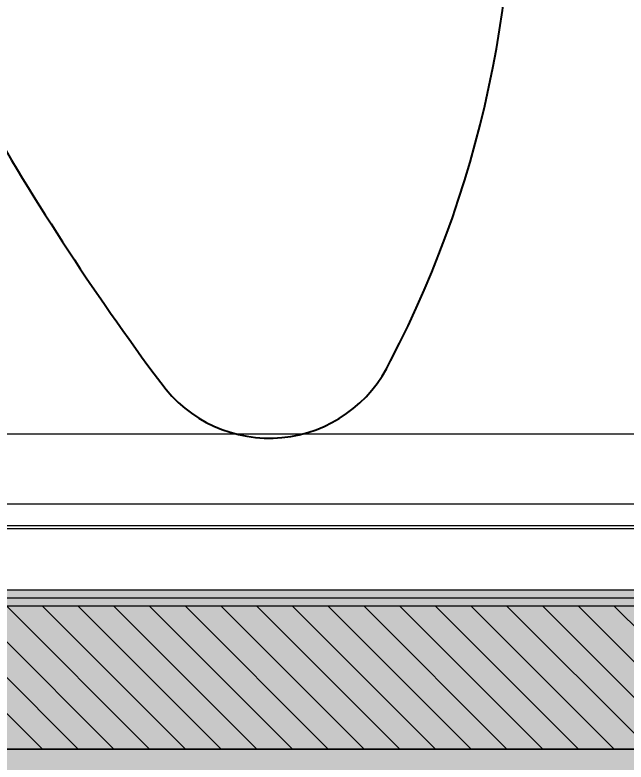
# Model space of a CAD drawing. Header units: millimetres. Extents: x 5622 to 8918, y 2044 to 6634.
# Drawn here: x 6748.5 to 6825.3, y 2891.2 to 2985 of the extents above; entities that cross this region are included whole.
import ezdxf

# ---------------------------------------------------------------- set-up
doc = ezdxf.new("R2010")
doc.units = ezdxf.units.MM
doc.linetypes.add('NASCOSTA', pattern=[9.525, 6.35, -3.175])
doc.layers.add('DS_ST_quote 1_50', color=7, linetype='Continuous')
doc.layers.add('VESTIARIO - clothing', color=185, linetype='Continuous')
for name, color, linetype, lineweight in [('F_ARREDI', 7, 'Continuous', 5), ('F_ELETTRICO', 22, 'Continuous', 5), ('F_FERRAMENTA', 253, 'Continuous', 5), ('F_MULTI laminato CERA', 124, 'Continuous', 5), ('F_MULTI laminato OPACO', 1, 'Continuous', 5), ('F_MULTI laminato OPACO_retino', 1, 'Continuous', 5), ('F_Proiezioni', 253, 'NASCOSTA', 9)]:
    doc.layers.add(name, color=color, linetype=linetype, lineweight=lineweight)
doc.styles.add('ARIAL', font='arial.ttf')
doc.dimstyles.new('ISO-100', dxfattribs={"dimtxt": 100, "dimasz": 5, "dimexe": 0.25, "dimexo": 6, "dimgap": 6, "dimtad": 1, "dimtxsty": 'ARIAL', "dimblk": 'ARCHTICK', "dimcen": 2.5, "dimdle": 15, "dimse1": 1, "dimse2": 1, "dimclrd": 256, "dimclre": 256, "dimclrt": 256, "dimadec": 0, "dimazin": 0, "dimtfac": 1, "dimtmove": 0, "dimatfit": 3, "dimldrblk": 'ARCHTICK', "dimfxl": 1, "dimlwd": -1, "dimlwe": -1, "dimarcsym": 0})

# ---------------------------------------------------------------- blocks, each defined once
blk = doc.blocks.new('MOBILE_ingresso-living_rev.01_pianta')
at = {"layer": 'F_ELETTRICO', "true_color": 0x636466, "transparency": 33554508}
h = blk.add_hatch(color=251, dxfattribs=at)
h.dxf.hatch_style = 1
h.paths.add_polyline_path([(2589.767, -11425.09), (2594.767, -11425.09), (2594.767, -11621.09), (2589.767, -11621.09)])
h.paths.add_polyline_path([(2569.767, -11430.09), (2589.767, -11430.09), (2589.767, -11616.09), (2569.767, -11616.09)])
at = {"layer": 'F_MULTI laminato OPACO_retino', "transparency": 33554687}
h = blk.add_hatch(dxfattribs=at)
h.set_pattern_fill('ANSI31', color=256)
h.paths.add_polyline_path([(2589.767, -11655.84), (2571.767, -11655.84), (2571.767, -11386.34), (2589.767, -11386.34)])
at = {"layer": 'F_ELETTRICO'}
for points in [[(2589.767, -11425.09), (2594.767, -11425.09), (2594.767, -11621.09), (2589.767, -11621.09)], [(2569.767, -11430.09), (2589.767, -11430.09), (2589.767, -11616.09), (2569.767, -11616.09)]]:
    blk.add_lwpolyline(points, close=True, dxfattribs=at)
at = {"layer": 'F_ELETTRICO', "color": 1}
blk.add_lwpolyline([(2571.767, -11429.09), (2589.767, -11429.09), (2589.767, -11617.09), (2571.767, -11617.09)], close=True, dxfattribs=at)
at = {"layer": 'F_FERRAMENTA'}
for points in [[(2550.18, -11409.34), (2561.729, -11409.34), (2561.729, -11639.34), (2550.18, -11639.34)], [(2558.979, -11409.34), (2561.729, -11409.34), (2561.729, -11639.34), (2558.979, -11639.34)]]:
    blk.add_lwpolyline(points, close=True, dxfattribs=at)
at = {"layer": 'F_MULTI laminato CERA'}
for points in [[(2570.767, -11409.34), (2007.767, -11409.34), (2007.767, -11639.34), (2570.767, -11639.34)], [(2562.095, -11639.34), (2096.633, -11639.34), (2096.633, -11409.34), (2562.095, -11409.34)]]:
    blk.add_lwpolyline(points, close=True, dxfattribs=at)
at = {"layer": 'F_MULTI laminato OPACO'}
blk.add_lwpolyline([(2589.767, -11655.84), (2571.767, -11655.84), (2571.767, -11386.34), (2589.767, -11386.34)], close=True, dxfattribs=at)
at = {"layer": 'F_Proiezioni'}
blk.add_lwpolyline([(2571.767, -11655.84), (2841.267, -11655.84, 0.414214), (2571.767, -11386.34)], format="xyb", dxfattribs=at)
at = {"layer": 'VESTIARIO - clothing', "ltscale": 0.02}
for centre, radius, start, end in [((2478.373, -11674.724), 135.564, 62.48704, 95.52391), ((2533.901, -11569.737), 16.815, 305.80121, 65.04316), ((2343.623, -11315.328), 334.507, 299.36524, 306.74388)]:
    blk.add_arc(centre, radius, start, end, dxfattribs=at)
blk = doc.blocks.new('_ArchTick')
at = {"color": 0, "linetype": 'ByBlock', "const_width": 0.15}
blk.add_lwpolyline([(-0.5, -0.5), (0.5, 0.5)], dxfattribs=at)
blk = doc.blocks.new('*D21')
at = {"layer": 'Defpoints', "color": 0, "transparency": 16777216}
for p in [(6692.848, 2911.851), (6958.848, 2911.851), (6958.848, 2668.181)]:
    blk.add_point(p, dxfattribs=at)
at = {"layer": 'DS_ST_quote 1_50', "transparency": 16777216}
blk.add_line((6677.848, 2668.181), (6973.848, 2668.181), dxfattribs=at)
at = {"layer": 'DS_ST_quote 1_50', "transparency": 16777216, "xscale": 5, "yscale": 5, "zscale": 5, "rotation": 180}
blk.add_blockref('_ArchTick', (6692.848, 2668.181), dxfattribs=at)
at = {"layer": 'DS_ST_quote 1_50', "transparency": 16777216, "xscale": 5, "yscale": 5, "zscale": 5}
blk.add_blockref('_ArchTick', (6958.848, 2668.181), dxfattribs=at)
at = {"layer": 'DS_ST_quote 1_50', "transparency": 16777216, "insert": (6825.848, 2725.239), "char_height": 100, "attachment_point": 5, "style": 'ARIAL'}
blk.add_mtext('266', dxfattribs=at)

msp = doc.modelspace()

# ---------------------------------------------------------------- block references
at = {"layer": 'F_ARREDI', "rotation": 270}
msp.add_blockref('MOBILE_ingresso-living_rev.01_pianta', (18350.188, 5482.618), dxfattribs=at)

# ---------------------------------------------------------------- dimensions: what is measured, and where the dimension line sits
at = {"layer": 'DS_ST_quote 1_50', "color": 4}
dim = msp.add_linear_dim(base=(6958.848, 2668.181), p1=(6692.848, 2911.851), p2=(6958.848, 2911.851), dimstyle='ISO-100', dxfattribs=at)
dim.commit()
dim.dimension.update_dxf_attribs({"geometry": '*D21', "text_midpoint": (6825.848, 2725.239)})

doc.saveas('drawing.dxf')
